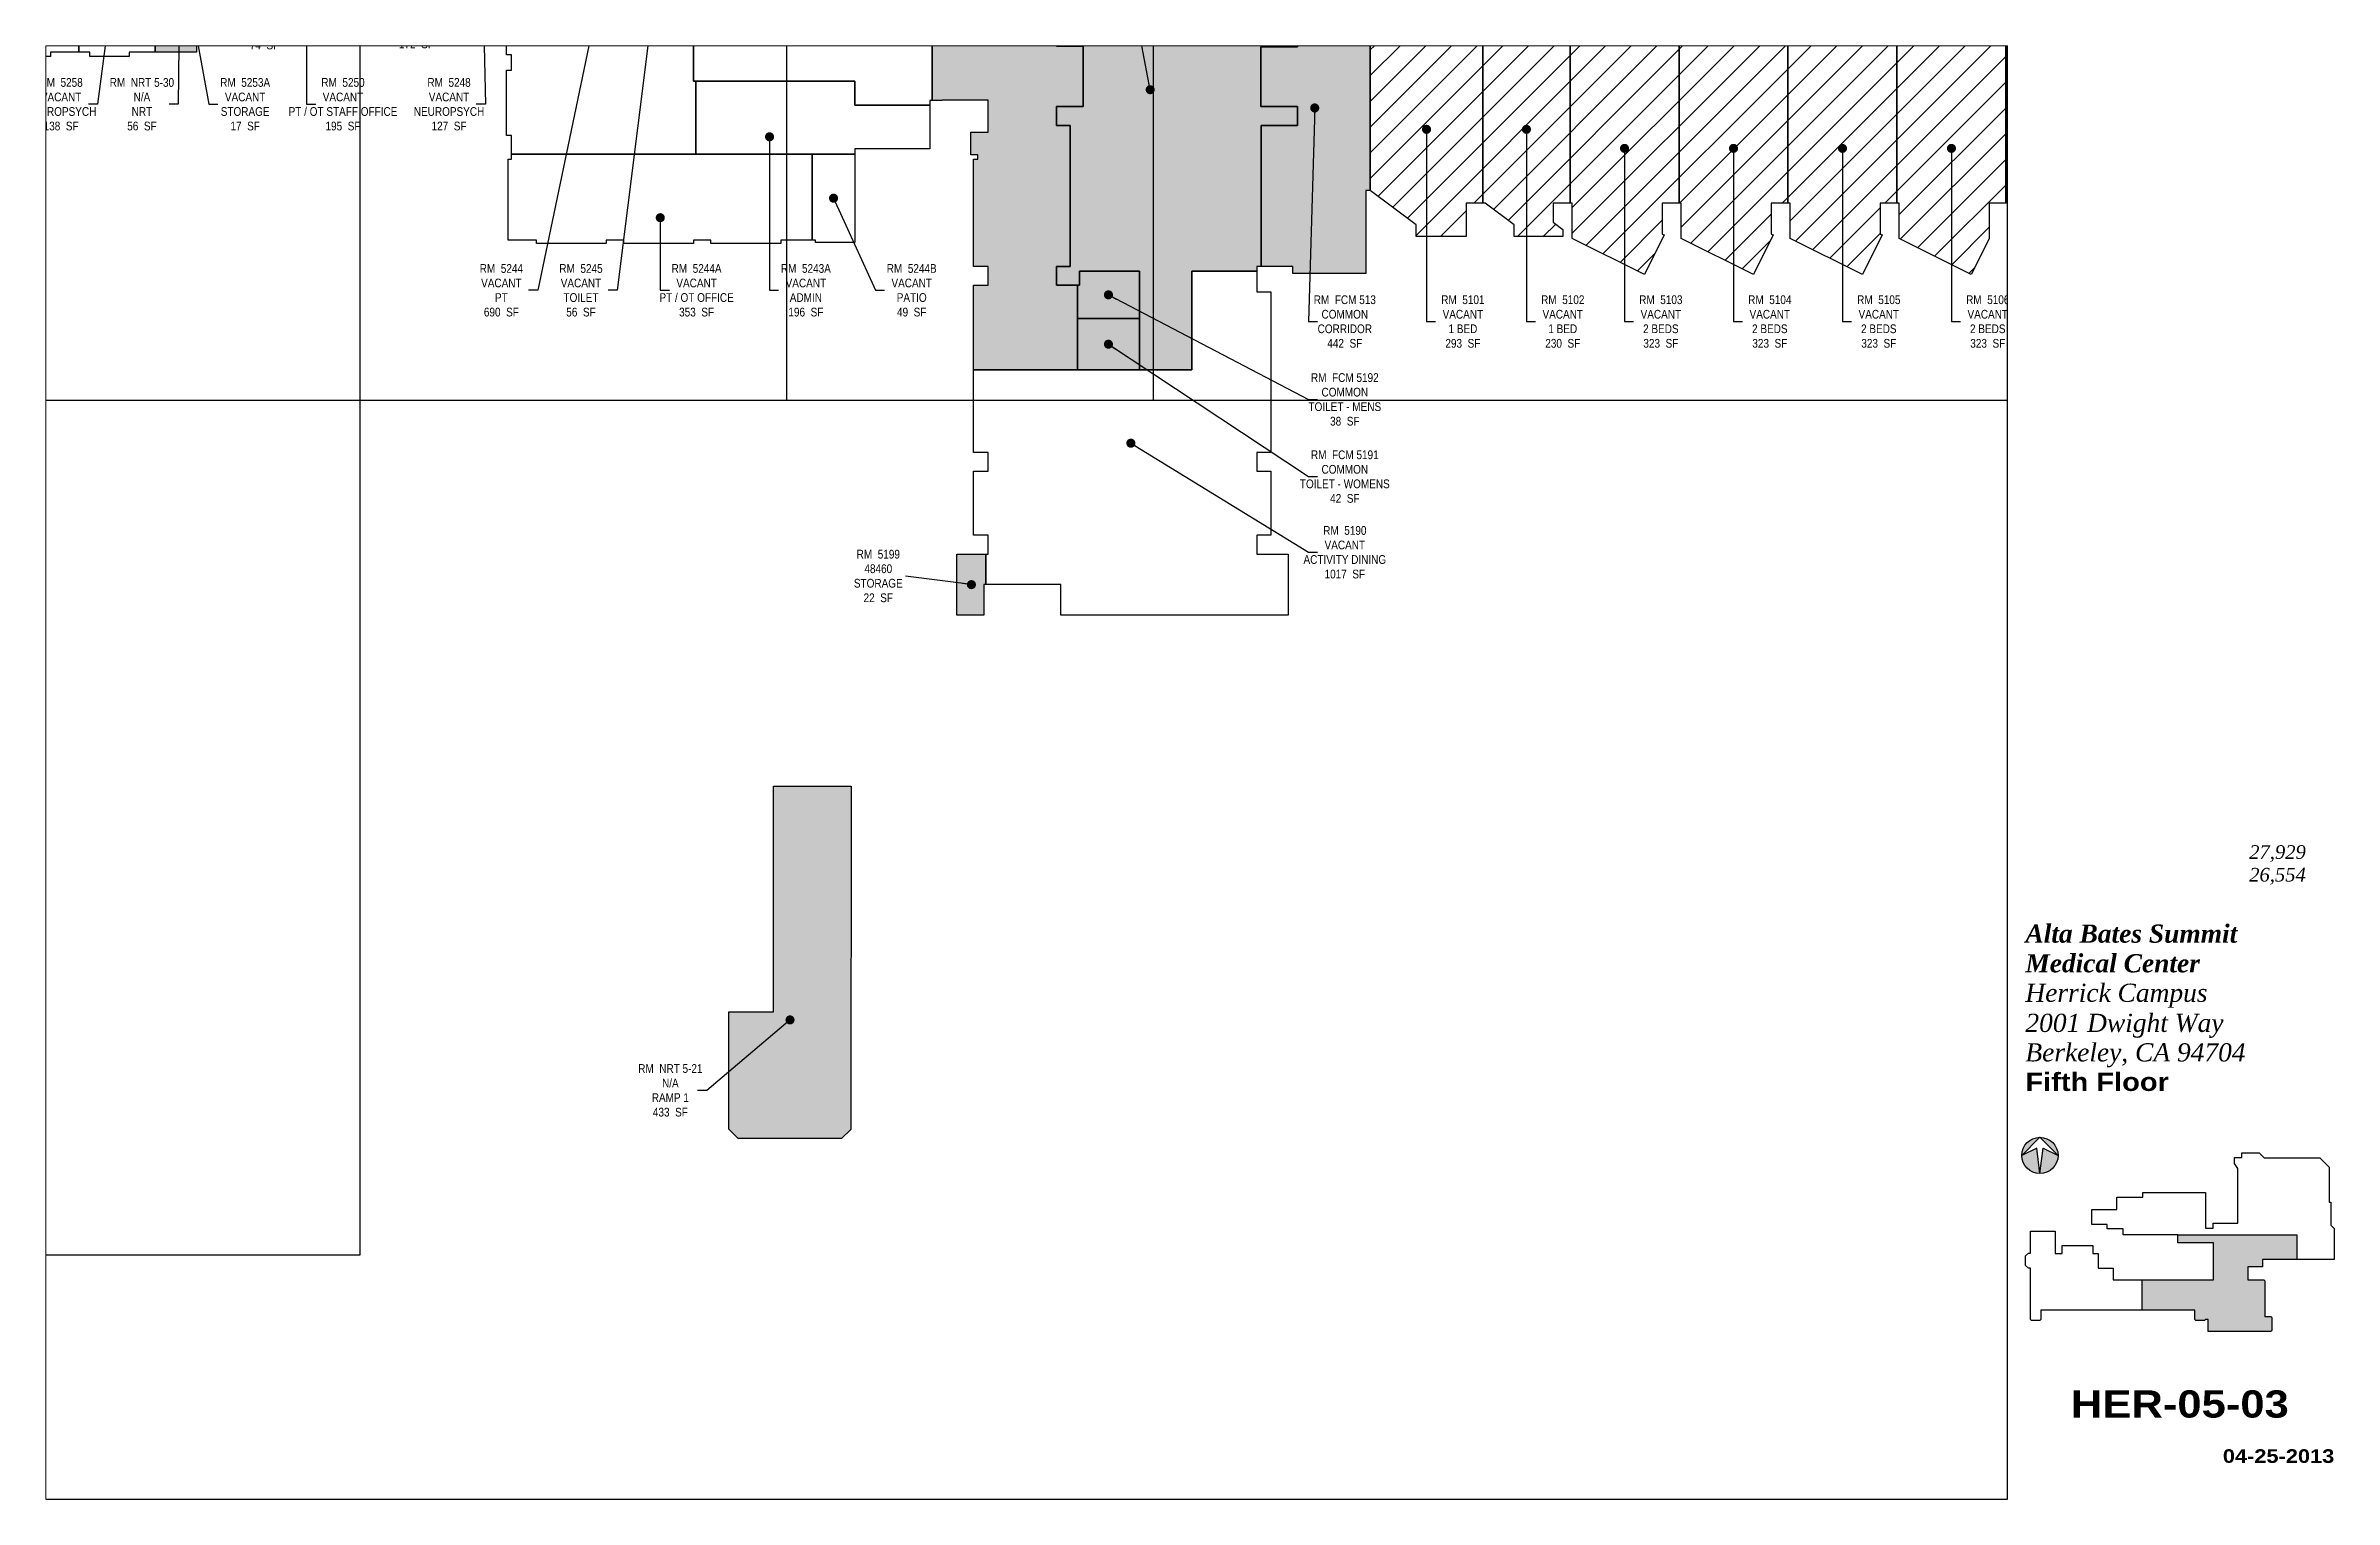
# Paper-space layout '03' of a CAD drawing. Header units: inches. Extents: x 0.9 to 16.7, y 0.5 to 10.5.
# The model-space entities are those that its viewports show. They can reach past a viewport. Long polylines and large blocks are cut down to what shows.
import ezdxf
from ezdxf.enums import TextEntityAlignment as Align

# ---------------------------------------------------------------- set-up
doc = ezdxf.new("R2010")
doc.units = ezdxf.units.IN
doc.header["$LTSCALE"] = 48
doc.header["$MEASUREMENT"] = 0
for name, color, linetype in [('0-LABEL', 3, 'Continuous'), ('1-NRT', 200, 'Continuous'), ('1-NRT-PTN', 253, 'Continuous'), ('3-FCM', 190, 'Continuous'), ('3-FCM-PTN', 9, 'Continuous'), ('4-OCC', 6, 'Continuous'), ('4-OCC-PTN', 95, 'Continuous'), ('4-VACANT', 60, 'Continuous'), ('4-VACANT-NONLICENSED-PTN', 253, 'Continuous'), ('T-8', 8, 'Continuous')]:
    doc.layers.add(name, color=color, linetype=linetype)
doc.layers.add('T-VWPRT', color=1, linetype='Continuous', plot=False)
doc.layers.add('VP-Window', color=2, linetype='Continuous', plot=False)
doc.styles.add('ArialB', font='')
doc.styles.add('ArialN', font='ARIALN.TTF')
doc.styles.add('TimesI', font='timesi.ttf')
doc.styles.add('TimesIB', font='timesbi.ttf')
doc.styles.get('ArialB').set_extended_font_data('Arial Black')
doc.dimstyles.new('AB-200', dxfattribs={"dimscale": 200, "dimtxt": 0.070312, "dimasz": 0.0625, "dimexe": 0.0625, "dimexo": 0.125, "dimgap": 0.1875, "dimtad": 0, "dimdec": 4, "dimrnd": 0.0625, "dimzin": 0, "dimdsep": 46, "dimlunit": 4, "dimtxsty": 'ArialN', "dimblk": 'ARCHTICK', "dimcen": 0.0625, "dimclrd": 256, "dimclre": 256, "dimclrt": 256, "dimadec": 0, "dimazin": 0, "dimtfac": 1, "dimtdec": 4, "dimtofl": 0, "dimtmove": 2, "dimatfit": 3, "dimldrblk": 'DOT', "dimfxl": 0, "dimfrac": 2, "dimtolj": 1, "dimtzin": 0, "dimlwd": -1, "dimlwe": -1, "dimarcsym": 0})

# ---------------------------------------------------------------- blocks, each defined once
blk = doc.blocks.new('n-arrow')
h = blk.add_hatch(color=256)
h.paths.add_polyline_path([(0, 0.125), (0.125, 0, 0.414214)])
h.paths.add_polyline_path([(0, 0.125, 0.414214), (-0.125, 0), (0.051, 0.022)])
h = blk.add_hatch(color=256)
h.paths.add_polyline_path([(0.051, -0.022), (-0.125, 0, 0.414214), (0, -0.125)])
h.paths.add_polyline_path([(0.125, 0), (0, -0.125, 0.414214)])
for p, q in [((-0.125, 0), (0.051, 0.022)), ((-0.125, 0), (0.051, -0.022)), ((0, 0.125), (0.125, 0)), ((0.051, 0.022), (0, 0.125)), ((0, -0.125), (0.125, 0)), ((0.051, -0.022), (0, -0.125))]:
    blk.add_line(p, q)
blk.add_circle((0, 0), 0.125)
blk = doc.blocks.new('AB-TB-text')
for tag, style, p in [('GROSS', 'TimesI', (1.93, 4.406)), ('USEABLE', 'TimesI', (1.93, 4.25)), ('DATE', 'ArialB', (2.125, 0.25))]:
    blk.add_attdef(tag, text='', height=0.0938, dxfattribs=dict(style=style)).set_placement(p, align=Align.RIGHT)
for tag, style, p in [('CAMPUS', 'TimesIB', (0, 3.75)), ('PAVILION', 'TimesI', (0, 3.547)), ('BUILDING', 'TimesI', (0, 3.34)), ('STREET', 'TimesI', (0, 3.137)), ('FLOOR', 'ArialB', (0, 2.934))]:
    blk.add_attdef(tag, text='', height=0.125, dxfattribs=dict(style=style)).set_placement(p, align=Align.TOP_LEFT)
at = {"style": 'ArialB'}
blk.add_attdef('DWG#', text='', height=0.188, dxfattribs=at).set_placement((1.062, 0.749), align=Align.TOP_CENTER)
blk = doc.blocks.new('_ArchTick')
at = {"const_width": 0.15}
blk.add_lwpolyline([(-0.5, -0.5), (0.5, 0.5)], dxfattribs=at)
blk = doc.blocks.new('_Dot')
at = {"lineweight": -2}
blk.add_line((-0.5, 0), (-1, 0), dxfattribs=at)
at = {"const_width": 0.5}
blk.add_lwpolyline([(-0.25, 0, 1), (0.25, 0, 1)], format="xyb", close=True, dxfattribs=at)

msp = doc.modelspace()

# ---------------------------------------------------------------- hatches: boundary and pattern name
at = {"layer": '1-NRT-PTN'}
for points in [[(2151, 1500.5), (2094, 1500.5), (2094, 1638), (2160, 1638), (2160, 1617), (2151, 1617)], [(3520.73572, 1063.375), (3448.73572, 1063.375), (3448.73572, 1199.28465), (3366.49586, 1199.28465), (3366.49586, 1180), (3334.5, 1180), (3334.5, 1206), (3353.5, 1206), (3353.5, 1400), (3334.5, 1400), (3334.5, 1426), (3371.5, 1426), (3371.5, 1509), (3334.5, 1509), (3334.5, 1549), (3360.5, 1549), (3360.5, 1515), (3544.5, 1515), (3544.5, 1548), (3666.5, 1548), (3666.5, 1508), (3615.968, 1508), (3615.968, 1426), (3666.5, 1426), (3666.5, 1400), (3616.5, 1400), (3616.5, 1206), (3610.5, 1206), (3610.5, 1199.28465), (3520.73572, 1199.28465)], [(2896.42751, 5.73222), (2883.64585, 18.62086), (2883.64585, 180.09662), (2945.03063, 180.09662), (2945.03063, 490.59662), (3052.03063, 490.59662), (3051.64585, 18.46014), (3038.91793, 5.73222)]]:
    msp.add_hatch(color=256, dxfattribs=at).paths.add_polyline_path(points)
at = {"layer": '3-FCM-PTN'}
for points in [[(3363.49586, 1180), (3363.49586, 1063.375), (3220.5, 1063.375), (3220.5, 1180), (3240.5, 1180), (3240.5, 1206), (3220.5, 1206), (3220.5, 1353.5), (3226.5, 1353.5), (3226.5, 1359.5), (3216.73572, 1359.5), (3216.73572, 1390.63533), (3240.5, 1390.63533), (3240.5, 1434.84467), (3177.44671, 1434.84467), (3177.44671, 1434), (3163.5, 1434), (3163.5, 1532), (3192.5, 1532), (3192.5, 1646), (3240.5, 1646), (3240.5, 1665), (3334.5, 1665), (3334.5, 1646), (3360.5, 1646), (3360.5, 1665), (3552, 1665), (3552, 1646.17644), (3613.73572, 1646.17644), (3613.73572, 1548), (3544.5, 1548), (3544.5, 1515), (3360.5, 1515), (3360.5, 1549), (3334.5, 1549), (3334.5, 1509), (3371.5, 1509), (3371.5, 1426), (3334.5, 1426), (3334.5, 1400), (3353.5, 1400), (3353.5, 1206), (3334.5, 1206), (3334.5, 1180)], [(3613.73572, 1548), (3613.73572, 1646.17644), (3640.5, 1646.17644), (3640.5, 1646), (3666.5, 1646), (3666.5, 1652), (3763.5, 1652), (3763.5, 1542), (3766.5, 1542), (3766.5, 1310.25463), (3760.5, 1310.25463), (3760.5, 1196), (3660, 1196), (3660, 1206), (3616.5, 1206), (3616.5, 1400), (3666.5, 1400), (3666.5, 1426), (3615.968, 1426), (3615.968, 1508), (3666.5, 1508), (3666.5, 1548)], [(3363.49586, 1180), (3366.49586, 1180), (3366.49586, 1199.28465), (3448.73572, 1199.28465), (3448.73572, 1134.32982), (3363.49586, 1134.32982)], [(3363.49586, 1134.32982), (3448.73572, 1134.32982), (3448.73572, 1063.375), (3363.49586, 1063.375)]]:
    msp.add_hatch(color=256, dxfattribs=at).paths.add_polyline_path(points)
at = {"layer": '4-OCC-PTN'}
msp.add_hatch(color=201, dxfattribs=at).paths.add_polyline_path([(3234.5, 726), (3197.5, 726), (3197.5, 810), (3237.5, 810), (3237.5, 768), (3234.5, 768)])
at = {"layer": '4-VACANT-NONLICENSED-PTN'}
h = msp.add_hatch(dxfattribs=at)
h.set_pattern_fill('ANSI31', color=256, scale=200)
h.paths.add_polyline_path([(5171.5, 1364.55494), (5171.5, 1522), (5158.5, 1522), (5158.5, 1542), (5100.73572, 1542), (5100.73572, 1534), (5031.5, 1534), (5031.5, 1293), (5034.5, 1293), (5034.5, 1237.7336), (5118.14937, 1196), (5201.5, 1196), (5201.5, 1310), (5198.5, 1310)])
h.paths.add_polyline_path([(5031.5, 1542), (4881.5, 1542), (4881.5, 1293), (4884.5, 1293), (4884.5, 1244.21944), (4983.87406, 1194.64062), (5008.5, 1244), (5008.5, 1293), (5031.5, 1293)])
h.paths.add_polyline_path([(4881.5, 1542), (4761.5, 1542), (4761.5, 1293), (4764.5, 1293), (4812.48711, 1257), (4812.48711, 1247), (4871.5, 1247), (4871.5, 1257), (4858.5, 1267), (4858.5, 1293), (4881.5, 1293)])
h.paths.add_polyline_path([(4761.5, 1542), (4641.5, 1542), (4641.5, 1293), (4644.5, 1293), (4692.48711, 1257), (4692.48711, 1247), (4751.5, 1247), (4751.5, 1257), (4738.5, 1267), (4738.5, 1293), (4761.5, 1293)])
h.paths.add_polyline_path([(4641.5, 1542), (4491.5, 1542), (4491.5, 1293), (4494.5, 1293), (4494.5, 1244.21944), (4593.87406, 1194.64062), (4618.5, 1244), (4618.5, 1293), (4641.5, 1293)])
h.paths.add_polyline_path([(4491.5, 1542), (4341.5, 1542), (4341.5, 1293), (4344.5, 1293), (4344.5, 1244.21944), (4443.87406, 1194.64062), (4471.09094, 1249.19319), (4468.5, 1250.48584), (4468.5, 1293), (4491.5, 1293)])
h.paths.add_polyline_path([(4341.5, 1542), (4191.5, 1542), (4191.5, 1293), (4194.5, 1293), (4194.5, 1244.21944), (4293.87406, 1194.64062), (4321.09094, 1249.19319), (4318.5, 1250.48584), (4318.5, 1293), (4341.5, 1293)])
h.paths.add_polyline_path([(4191.5, 1542), (4041.5, 1542), (4041.5, 1293), (4044.5, 1293), (4044.5, 1244.21944), (4143.87406, 1194.64062), (4171.09094, 1249.19319), (4168.5, 1250.48584), (4168.5, 1293), (4191.5, 1293)])
h.paths.add_polyline_path([(4041.5, 1542), (3921.5, 1542), (3921.5, 1293), (3924.5, 1293), (3964.48926, 1263), (3964.48926, 1247), (4031.5, 1247), (4031.5, 1256.5076), (4018.5, 1267), (4018.5, 1293), (4041.5, 1293)])
h.paths.add_polyline_path([(3921.5, 1542), (3766.5, 1542), (3766.5, 1310.25463), (3829.48926, 1263), (3829.48926, 1247), (3898.5, 1247), (3898.5, 1293), (3921.5, 1293)])
h.paths.add_polyline_path([(3915.5, 1819), (3666.5, 1819), (3666.5, 1796), (3623.98584, 1796), (3622.69319, 1798.59094), (3568.14062, 1771.37406), (3569.5, 1768.64937), (3569.5, 1680), (3666.5, 1680), (3666.5, 1652), (3915.5, 1652)])
h.paths.add_polyline_path([(3915.5, 1969), (3666.5, 1969), (3666.5, 1946), (3623.98584, 1946), (3622.69319, 1948.59094), (3568.14062, 1921.37406), (3617.71944, 1822), (3666.5, 1822), (3666.5, 1819), (3915.5, 1819)])
h.paths.add_polyline_path([(3915.5, 2119), (3666.5, 2119), (3666.5, 2096), (3623.98584, 2096), (3622.69319, 2098.59094), (3568.14062, 2071.37406), (3617.71944, 1972), (3666.5, 1972), (3915.5, 1969)])
h.paths.add_polyline_path([(3915.5, 2272.5), (3666.5, 2272.5), (3666.5, 2249.5), (3624.51528, 2249.5), (3568.14062, 2221.37406), (3617.71944, 2122), (3666.5, 2122), (3666.5, 2119), (3915.5, 2119)])
h.paths.add_polyline_path([(3915.5, 2389), (3666.5, 2389), (3666.5, 2366), (3640.5, 2366), (3626.5, 2376), (3623.49347, 2376), (3623.49347, 2328), (3631.73572, 2328), (3668.48653, 2272.5), (3915.5, 2272.5)])
h.paths.add_polyline_path([(3915.5, 2509), (3666.5, 2509), (3666.5, 2486), (3640.5, 2486), (3631.73572, 2493), (3623.49347, 2493), (3623.49347, 2444.5), (3631.73572, 2444.5), (3668.48653, 2389), (3915.5, 2389)])
h.paths.add_polyline_path([(3915.5, 2658), (3666.5, 2658), (3666.5, 2635), (3623.98584, 2635), (3622.29372, 2638.39164), (3568.14062, 2611.37406), (3617.71944, 2512), (3666.5, 2512), (3666.5, 2509), (3915.5, 2509)])
h.paths.add_polyline_path([(3915.5, 2785), (3895.5, 2785), (3895.5, 2805), (3738.46208, 2805), (3692.5, 2825.43377), (3683.5, 2825.43377), (3683.5, 2828.43377), (3569.5, 2828.43377), (3569.5, 2757.64937), (3617.71944, 2661), (3666.5, 2661), (3666.5, 2658), (3907.5, 2658), (3907.5, 2726), (3915.5, 2726)])

# ---------------------------------------------------------------- linework, layer by layer
at = {"layer": '1-NRT'}
for points in [[(2151, 1500.5), (2094, 1500.5), (2094, 1638), (2160, 1638), (2160, 1617), (2151, 1617)], [(2896.42751, 5.73222), (2883.64585, 18.62086), (2883.64585, 180.09662), (2945.03063, 180.09662), (2945.03063, 490.59662), (3052.03063, 490.59662), (3051.64585, 18.46014), (3038.91793, 5.73222)]]:
    msp.add_lwpolyline(points, close=True, dxfattribs=at)
for points in [[(3360.5, 1549), (3360.5, 1515), (3544.5, 1515), (3544.5, 1548)], [(3666.5, 1548), (3666.5, 1508), (3615.968, 1508), (3615.968, 1426), (3666.5, 1426), (3666.5, 1400), (3616.5, 1400), (3616.5, 1206), (3610.5, 1206), (3610.5, 1199.28465), (3520.73572, 1199.28465), (3520.73572, 1063.375), (3448.73572, 1063.375), (3448.73572, 1199.28465), (3366.49586, 1199.28465), (3366.49586, 1180), (3334.5, 1180), (3334.5, 1206), (3353.5, 1206), (3353.5, 1400), (3334.5, 1400), (3334.5, 1426), (3371.5, 1426), (3371.5, 1509), (3334.5, 1509), (3334.5, 1549)]]:
    msp.add_lwpolyline(points, dxfattribs=at)
at = {"layer": '3-FCM'}
for points in [[(3544.5, 1548), (3544.5, 1515), (3360.5, 1515), (3360.5, 1549)], [(3334.5, 1549), (3334.5, 1509), (3371.5, 1509), (3371.5, 1426), (3334.5, 1426), (3334.5, 1400), (3353.5, 1400), (3353.5, 1206), (3334.5, 1206), (3334.5, 1180), (3363.49586, 1180), (3363.49586, 1063.375), (3220.5, 1063.375), (3220.5, 1180), (3240.5, 1180), (3240.5, 1206), (3220.5, 1206), (3220.5, 1353.5), (3226.5, 1353.5), (3226.5, 1359.5), (3216.73572, 1359.5), (3216.73572, 1390.63533), (3240.5, 1390.63533), (3240.5, 1434.84467), (3177.44671, 1434.84467), (3177.44671, 1434), (3163.5, 1434), (3163.5, 1532)]]:
    msp.add_lwpolyline(points, dxfattribs=at)
for points in [[(3613.73572, 1548), (3613.73572, 1646.17644), (3640.5, 1646.17644), (3640.5, 1646), (3666.5, 1646), (3666.5, 1652), (3763.5, 1652), (3763.5, 1542), (3766.5, 1542), (3766.5, 1310.25463), (3760.5, 1310.25463), (3760.5, 1196), (3660, 1196), (3660, 1206), (3616.5, 1206), (3616.5, 1400), (3666.5, 1400), (3666.5, 1426), (3615.968, 1426), (3615.968, 1508), (3666.5, 1508), (3666.5, 1548)], [(3363.49586, 1180), (3366.49586, 1180), (3366.49586, 1199.28465), (3448.73572, 1199.28465), (3448.73572, 1134.32982), (3363.49586, 1134.32982)], [(3363.49586, 1134.32982), (3448.73572, 1134.32982), (3448.73572, 1063.375), (3363.49586, 1063.375)]]:
    msp.add_lwpolyline(points, close=True, dxfattribs=at)
at = {"layer": '4-OCC'}
msp.add_lwpolyline([(3234.5, 726), (3197.5, 726), (3197.5, 810), (3237.5, 810), (3237.5, 768), (3234.5, 768)], close=True, dxfattribs=at)
at = {"layer": '4-VACANT'}
msp.add_lwpolyline([(3163.5, 1532), (3163.5, 1434), (3160.5, 1434), (3160.5, 1428), (3057, 1428), (3057, 1461), (2835, 1461), (2835, 1803)], dxfattribs=at)
for points in [[(2584.5, 1616.96908), (2589, 1616.96908), (2589, 1803), (2679, 1803), (2679, 1821), (2742, 1821), (2742, 1746), (2835, 1746), (2835, 1659), (2736, 1659), (2736, 1578), (2835, 1578), (2835, 1461), (2838, 1461), (2838, 1360.51147), (2584.5, 1360.51147), (2584.5, 1386), (2577.5, 1386), (2577.5, 1476), (2584.5, 1476), (2584.5, 1497), (2577.5, 1497), (2577.5, 1587), (2584.5, 1587)], [(1848, 1500.5), (1848, 1679.99643), (1971, 1680), (1971, 1668), (1974, 1668), (1973.98509, 1608.73736), (1988.97412, 1608.73736), (1988.97412, 1500.5), (1950, 1500.5), (1950, 1494.75), (1896, 1494.75), (1896, 1500.5)], [(1988.97412, 1500.5), (1988.97412, 1608.73736), (1973.98509, 1608.73736), (1974, 1668), (2013, 1668), (2013, 1680), (2097, 1680), (2097, 1638), (2094, 1638), (2094, 1500.5), (2058, 1500.5), (2058, 1494.75), (2004, 1494.75), (2004, 1500.5)], [(3766.5, 1310.25463), (3766.5, 1542), (3921.5, 1542), (3921.5, 1293), (3898.5, 1293), (3898.5, 1247), (3829.48926, 1247), (3829.48926, 1263)], [(3921.5, 1293), (3921.5, 1542), (4041.5, 1542), (4041.5, 1293), (4018.5, 1293), (4018.5, 1267), (4031.5, 1256.5076), (4031.5, 1247), (3964.48926, 1247), (3964.48926, 1263), (3924.5, 1293)], [(4041.5, 1293), (4041.5, 1542), (4191.5, 1542), (4191.5, 1293), (4168.5, 1293), (4168.5, 1250.48584), (4171.09094, 1249.19319), (4143.87406, 1194.64062), (4044.5, 1244.21944), (4044.5, 1293)], [(4191.5, 1293), (4191.5, 1542), (4341.5, 1542), (4341.5, 1293), (4318.5, 1293), (4318.5, 1250.48584), (4321.09094, 1249.19319), (4293.87406, 1194.64062), (4194.5, 1244.21944), (4194.5, 1293)], [(4341.5, 1293), (4341.5, 1542), (4491.5, 1542), (4491.5, 1293), (4468.5, 1293), (4468.5, 1250.48584), (4471.09094, 1249.19319), (4443.87406, 1194.64062), (4344.5, 1244.21944), (4344.5, 1293)], [(4491.5, 1293), (4491.5, 1542), (4641.5, 1542), (4641.5, 1293), (4618.5, 1293), (4618.5, 1244), (4593.87406, 1194.64062), (4494.5, 1244.21944), (4494.5, 1293)], [(4641.5, 1293), (4641.5, 1542), (4761.5, 1542), (4761.5, 1293), (4738.5, 1293), (4738.5, 1267), (4751.5, 1257), (4751.5, 1247), (4692.48711, 1247), (4692.48711, 1257), (4644.5, 1293)], [(3057, 1360.5), (2838, 1360.51147), (2838, 1461), (3057, 1461), (3057, 1428), (3160.5, 1428), (3160.5, 1367.5), (3057, 1367.5)], [(2998.5, 1360.5), (2998.5, 1242), (2955, 1242), (2955, 1237.58927), (2859, 1237.58927), (2859, 1242), (2835, 1242), (2835, 1237.58927), (2739, 1237.58927), (2739, 1242), (2715, 1242), (2715, 1237.58927), (2619, 1237.58927), (2619, 1242), (2580, 1242), (2580, 1353.5), (2584.5, 1353.5), (2584.5, 1360.51147)], [(3057, 1239), (3003, 1239), (3003, 1242), (2998.5, 1242), (2998.5, 1360.5), (3057, 1360.5)], [(3237.5, 768), (3237.5, 810), (3240.5, 810), (3240.5, 836), (3220.5, 836), (3220.5, 924), (3240.5, 924), (3240.5, 950), (3220.5, 950), (3220.5, 1063.375), (3520.73572, 1063.375), (3520.73572, 1199.28465), (3610.5, 1199.28465), (3610.5, 1171), (3629.5, 1171), (3629.5, 950), (3610.5, 950), (3610.5, 924), (3629.5, 924), (3629.5, 836), (3610.5, 836), (3610.5, 810), (3653.5, 810), (3653.5, 726), (3340.5, 726), (3340.5, 768)]]:
    msp.add_lwpolyline(points, close=True, dxfattribs=at)
at = {"layer": 'VP-Window', "color": 5}
for points in [[(767.5, 3021.50095), (3467.5, 3021.50095), (3467.5, 1021.50095), (767.5, 1021.50095)], [(1943.5, -490.49905), (4643.5, -490.49905), (4643.5, 1509.50095), (1943.5, 1509.50095)]]:
    msp.add_lwpolyline(points, close=True, dxfattribs=at)
at = {"layer": 'VP-Window'}
for points in [[(2963.5, 3021.50095), (5663.5, 3021.50095), (5663.5, 1021.50095), (2963.5, 1021.50095)], [(-324.5, 1845.50095), (2375.5, 1845.50095), (2375.5, -154.49905), (-324.5, -154.49905)]]:
    msp.add_lwpolyline(points, close=True, dxfattribs=at)

# ---------------------------------------------------------------- texts
at = {"layer": '0-LABEL', "char_height": 12, "attachment_point": 5, "style": 'ArialN'}
for s, insert in [('RM  5253\\PVACANT\\PTOILET\\P74  SF', (2244.5, 1540.5)), ('RM  5249\\PVACANT\\POT / PT QUIET TREATMENT\\P172  SF', (2453.66556, 1542)), ('RM  5258\\PVACANT\\PNEUROPSYCH\\P138  SF', (1964.51615, 1429)), ('RM  NRT 5-30\\PN/A\\PNRT\\P56  SF', (2075.75009, 1429)), ('RM  5253A\\PVACANT\\PSTORAGE\\P17  SF', (2217.83597, 1429)), ('RM  5250\\PVACANT\\PPT / OT STAFF OFFICE\\P195  SF', (2352.5, 1429)), ('RM  5248\\PVACANT\\PNEUROPSYCH\\P127  SF', (2498.5, 1429)), ('RM  5244\\PVACANT\\PPT\\P690  SF', (2570.5, 1173)), ('RM  5245\\PVACANT\\PTOILET\\P56  SF', (2680.1033, 1173)), ('RM  5244A\\PVACANT\\PPT / OT OFFICE\\P353  SF', (2839.25, 1173)), ('RM  5243A\\PVACANT\\PADMIN\\P196  SF', (2989.66649, 1173)), ('RM  5244B\\PVACANT\\PPATIO\\P49  SF', (3135.33857, 1173)), ('RM  FCM 513\\PCOMMON\\PCORRIDOR\\P442  SF', (3731.5, 1130)), ('RM  5101\\PVACANT\\P1 BED\\P293  SF', (3894, 1130)), ('RM  5102\\PVACANT\\P1 BED\\P230  SF', (4031.5, 1130)), ('RM  5103\\PVACANT\\P2 BEDS\\P323  SF', (4166.5, 1130)), ('RM  5104\\PVACANT\\P2 BEDS\\P323  SF', (4316.5, 1130)), ('RM  5105\\PVACANT\\P2 BEDS\\P323  SF', (4466.5, 1130)), ('RM  5106\\PVACANT\\P2 BEDS\\P323  SF', (4616.5, 1130)), ('RM  FCM 5192\\PCOMMON\\PTOILET - MENS\\P38  SF', (3731.5, 1022.82923)), ('RM  FCM 5191\\PCOMMON\\PTOILET - WOMENS\\P42  SF', (3731.5, 916.61732)), ('RM  5190\\PVACANT\\PACTIVITY DINING\\P1017  SF', (3731.5, 812.5009)), ('RM  5199\\P48460\\PSTORAGE\\P22  SF', (3089.34832, 779.84353)), ('RM  NRT 5-21\\PN/A\\PRAMP 1\\P433  SF', (2803.13145, 72.08351))]:
    msp.add_mtext(s, dxfattribs=dict(at, insert=insert))

# ---------------------------------------------------------------- leaders
at = {"layer": '0-LABEL', "annotation_type": 0, "has_hookline": 1}
for points, hookline_direction, text_width in [([(3463.53643, 1449.04518), (3406.69653, 1755), (3394.19653, 1755)], 1, 108.75307), ([(2302.5, 1674.98261), (2302.5, 1429), (2315, 1429)], 0, 147.92087), ([(2125.5, 1659), (2167.83597, 1429), (2180.33597, 1429)], 0, 67.74352), ([(2544.54429, 1646.36388), (2548.5, 1429), (2536, 1429)], 1, 94.80491), ([(2785.5, 1618.5), (2730.1033, 1173), (2717.6033, 1173)], 1, 57.96999), ([(2035.49255, 1587.375), (2014.51615, 1429), (2002.01615, 1429)], 1, 94.80491), ([(2127, 1569.25), (2125.75009, 1429), (2113.25009, 1429)], 1, 86.85675), ([(2707.75, 1590.75573), (2620.5, 1173), (2608, 1173)], 1, 57.86357), ([(3690.11786, 1424), (3681.5, 1130), (3694, 1130)], 0, 83.83629), ([(2939.66649, 1384.27467), (2939.66649, 1173), (2952.16649, 1173)], 0, 67.74352), ([(3844, 1394.5), (3844, 1130), (3856.5, 1130)], 0, 55.99727), ([(3981.5, 1394.5), (3981.5, 1130), (3994, 1130)], 0, 57.81446), ([(4116.5, 1368.32031), (4116.5, 1130), (4129, 1130)], 0, 57.88813), ([(4266.5, 1368.32031), (4266.5, 1130), (4279, 1130)], 0, 57.86357), ([(4416.5, 1368.32031), (4416.5, 1130), (4429, 1130)], 0, 57.96999), ([(4566.5, 1368.32031), (4566.5, 1130), (4579, 1130)], 0, 57.88813), ([(3027.75, 1299.75), (3085.33857, 1173), (3097.83857, 1173)], 0, 66.99045), ([(2789.25, 1272.94262), (2789.25, 1173), (2801.75, 1173)], 0, 100.56753), ([(3406.11579, 1166.80724), (3681.5, 1022.82923), (3694, 1022.82923)], 0, 99.00409), ([(3406.11579, 1098.85241), (3681.5, 916.61732), (3694, 916.61732)], 0, 122.67667), ([(3437, 962.64232), (3681.5, 812.5009), (3694, 812.5009)], 0, 112.96044), ([(3217.5, 768), (3126.84832, 779.84353)], 1, 65.86085), ([(2967.83824, 169.0334), (2853.13145, 72.08351), (2840.63145, 72.08351)], 1, 84.99045)]:
    msp.add_leader(points, dimstyle='AB-200', dxfattribs=dict(at, hookline_direction=hookline_direction, text_width=text_width))

psp = doc.layouts.new('03')

# ---------------------------------------------------------------- hatches: boundary and pattern name
at = {"layer": 'T-8'}
psp.add_hatch(color=256, dxfattribs=at).paths.add_polyline_path([(16.093, 2.098), (16.194, 2.098), (16.194, 2.149), (16.43, 2.149), (16.43, 2.318), (15.611, 2.318), (15.611, 2.264), (15.856, 2.264), (15.856, 2.009), (15.363, 2.009), (15.363, 1.8), (15.728, 1.8), (15.728, 1.737), (15.736, 1.73), (15.795, 1.73), (15.802, 1.737), (15.821, 1.737), (15.821, 1.654), (16.252, 1.654), (16.259, 1.661), (16.259, 1.751), (16.252, 1.758), (16.21, 1.758), (16.21, 2.002), (16.202, 2.009), (16.093, 2.009)])

# ---------------------------------------------------------------- linework, layer by layer
psp.add_line((15.363, 2.009), (15.363, 1.8), dxfattribs=at)
psp.add_lwpolyline([(16.001, 2.851), (16.051, 2.851), (16.051, 2.884), (16.172, 2.884), (16.206, 2.849), (16.589, 2.848), (16.653, 2.784), (16.653, 2.544), (16.664, 2.544), (16.664, 2.386), (16.688, 2.362), (16.688, 2.149), (16.194, 2.149), (16.194, 2.098), (16.093, 2.098), (16.093, 2.009), (16.202, 2.009), (16.21, 2.002), (16.21, 1.758), (16.252, 1.758), (16.259, 1.751), (16.259, 1.661), (16.252, 1.654), (15.821, 1.654), (15.821, 1.737), (15.802, 1.737), (15.795, 1.73), (15.736, 1.73), (15.728, 1.737), (15.728, 1.8), (14.669, 1.8), (14.669, 1.737), (14.662, 1.73), (14.603, 1.73), (14.596, 1.737), (14.596, 2.089), (14.583, 2.089), (14.562, 2.108), (14.562, 2.174), (14.583, 2.193), (14.596, 2.193), (14.596, 2.345), (14.766, 2.345), (14.766, 2.191), (14.816, 2.191), (14.816, 2.246), (15.025, 2.246), (15.025, 2.191), (15.063, 2.191), (15.063, 2.089), (15.165, 2.089), (15.165, 2.009), (15.856, 2.009), (15.856, 2.264), (15.611, 2.264), (15.611, 2.318), (15.234, 2.318), (15.234, 2.36), (15.125, 2.36), (15.125, 2.389), (15.02, 2.389), (15.02, 2.493), (15.191, 2.493), (15.191, 2.579), (15.371, 2.579), (15.371, 2.61), (15.802, 2.61), (15.802, 2.365), (15.854, 2.365), (15.854, 2.399), (16.025, 2.399), (16.025, 2.776), (16.001, 2.81)], close=True, dxfattribs=at)
psp.add_lwpolyline([(15.611, 2.318), (16.43, 2.318), (16.43, 2.149)], dxfattribs=at)

# ---------------------------------------------------------------- block references
ref = psp.add_blockref('AB-TB-text', (14.562, 0.5), dxfattribs=at)
ref.add_attrib('DATE', '04-25-2013', dxfattribs={"layer": '0', "height": 0.0938, "style": 'ArialB'}).set_placement((16.688, 0.75), align=Align.RIGHT)
ref.add_attrib('DWG#', 'HER-05-03', dxfattribs={"layer": '0', "height": 0.1875, "style": 'ArialB'}).set_placement((15.625, 1.249), align=Align.TOP_CENTER)
ref.add_attrib('GROSS', '27,929', dxfattribs={"layer": '0', "color": 5, "height": 0.0938, "style": 'TimesI'}).set_placement((16.492, 4.906), align=Align.RIGHT)
ref.add_attrib('USEABLE', '26,554', dxfattribs={"layer": '0', "color": 5, "height": 0.0938, "style": 'TimesI'}).set_placement((16.492, 4.75), align=Align.RIGHT)
ref.add_attrib('PAVILION', 'Herrick Campus', dxfattribs={"layer": '0', "color": 5, "height": 0.125, "style": 'TimesI'}).set_placement((14.562, 4.047), align=Align.TOP_LEFT)
ref.add_attrib('BUILDING', '2001 Dwight Way', dxfattribs={"layer": '0', "color": 5, "height": 0.125, "style": 'TimesI'}).set_placement((14.562, 3.84), align=Align.TOP_LEFT)
ref.add_attrib('STREET', 'Berkeley, CA 94704', dxfattribs={"layer": '0', "color": 5, "height": 0.125, "style": 'TimesI'}).set_placement((14.562, 3.637), align=Align.TOP_LEFT)
ref.add_attrib('FLOOR', 'Fifth Floor', dxfattribs={"layer": '0', "height": 0.125, "style": 'ArialB'}).set_placement((14.562, 3.434), align=Align.TOP_LEFT)
ref.add_attrib('CAMPUS', 'Medical Center', dxfattribs={"layer": '0', "color": 5, "height": 0.125, "style": 'TimesIB'}).set_placement((14.562, 4.25), align=Align.TOP_LEFT)
ref.add_attrib('CAMPUS', 'Alta Bates Summit', dxfattribs={"layer": '0', "color": 5, "height": 0.125, "style": 'TimesIB'}).set_placement((14.562, 4.454), align=Align.TOP_LEFT)
at = {"layer": 'T-8', "rotation": 90}
psp.add_blockref('n-arrow', (14.662, 2.865), dxfattribs=at)

# ---------------------------------------------------------------- viewports
at = {"layer": 'T-VWPRT'}
psp.add_viewport(center=(7.688, 5.5), size=(13.5, 10), view_center_point=(3293.5, 509.5), view_height=2000, dxfattribs=at)

doc.saveas('drawing.dxf')
